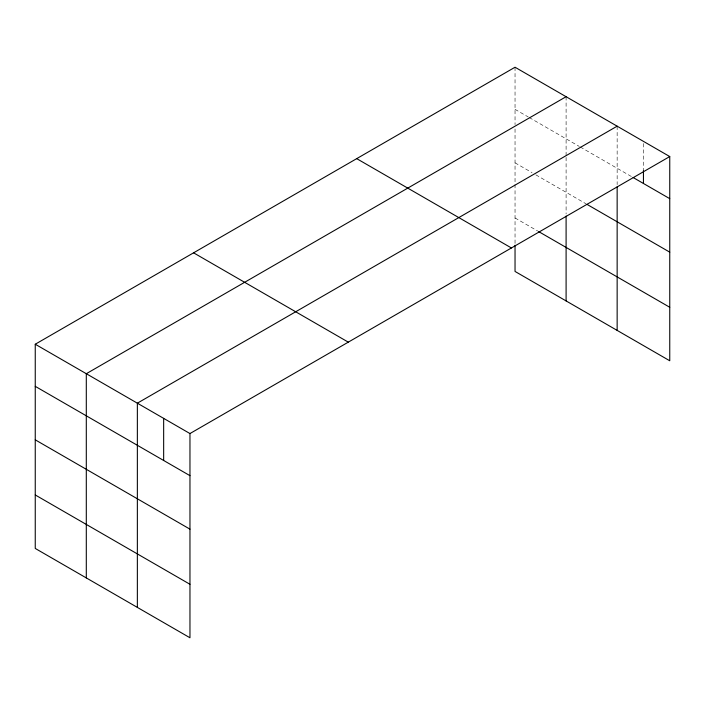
<?xml version="1.0" encoding="UTF-8"?>
<svg xmlns="http://www.w3.org/2000/svg" width="705" height="705" viewBox="0 0 705 705"><rect width="100%" height="100%" fill="white"/><g stroke="black" fill="none" stroke-linecap="round" stroke-linejoin="round"><path stroke-width="0.53" stroke-dasharray="3.52 2.64" d="M515.038 109.337L528.274 116.977M529.217 117.524L579.334 146.455M580.277 147.001L632.173 176.964M515.038 162.829L532.055 172.654M535.835 174.84L585.952 203.771M515.038 217.951L537.73 231.046M643.445 143.529L643.445 170.513M617.148 126.177L617.148 184.666M566.097 96.708L566.097 156.281M566.097 157.374L566.097 213.923M515.038 67.231L515.038 124.618M515.038 128.989L515.038 183.362M515.038 184.446L515.038 244.15"/><path stroke-width="1.06" d="M669.75 156.554L515.038 67.231L35.25 344.234L35.25 548.446L189.962 637.769L189.962 433.557L669.75 156.554L669.75 360.766L515.038 271.443L515.038 245.243M566.097 96.708L86.301 373.712L86.301 577.924M617.148 126.177L137.36 403.181L137.36 607.402M633.116 177.51L669.75 198.66M586.895 204.318L669.75 252.152M538.673 231.593L669.75 307.274M356.712 158.643L511.416 247.966M193.584 252.822L348.288 342.145M35.25 344.234L189.962 433.557M35.25 386.34L189.962 475.663M35.25 439.832L189.962 529.155M35.25 494.954L189.962 584.278M643.445 170.513L643.445 183.476M617.148 186.851L617.148 330.398M566.097 216.082L566.097 300.92M163.657 418.373L163.657 460.48"/></g></svg>
